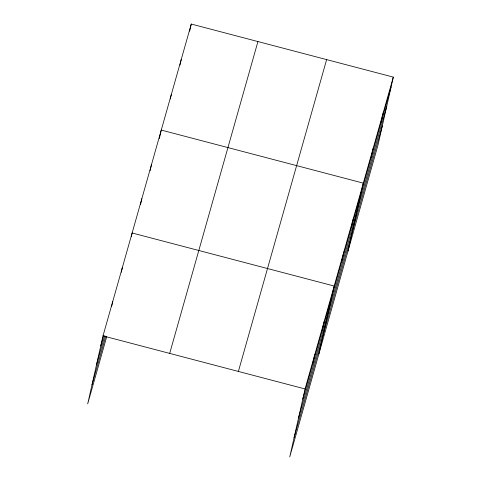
<?xml version="1.0" encoding="UTF-8"?>
<svg xmlns="http://www.w3.org/2000/svg" width="481" height="481" viewBox="0 0 481 481"><rect width="100%" height="100%" fill="white"/><g stroke="black" fill="none" stroke-linecap="round" stroke-linejoin="round"><path stroke-width="0.72" d="M393.308 77.116L305.062 388.955L289.736 456.95L377.988 145.112L393.308 77.116L191.264 24.05L103.012 335.888L87.692 403.884L106.704 336.712M111.598 306.565L112.722 301.587M121.308 272.264L122.427 267.286M131.337 236.538L132.137 232.984L334.181 286.045L318.861 354.04M140.56 204.371L141.841 198.683M150.108 170.779L151.551 164.376M159.337 138.612L161.255 130.074L363.305 183.141L347.979 251.136M170.298 99.002L171.26 94.733M179.978 65.079L181.259 59.391M189.658 31.163L191.264 24.05M312.524 364.61L314.766 354.653M322.234 330.309L324.477 320.352M341.648 261.7L343.891 251.743M351.352 227.399L353.595 217.442M371.061 157.756L373.304 147.799M381.066 122.414L383.309 112.458M100.769 345.851L103.601 335.846M96.453 365.001L104.744 335.702M92.009 384.734L105.76 336.141M169.691 353.403L257.936 41.558M238.384 371.44L326.635 59.602M302.82 398.911L391.065 87.073M298.503 418.067L386.748 106.223M294.053 437.8L382.299 125.956M103.012 335.888L305.062 388.955"/></g></svg>
